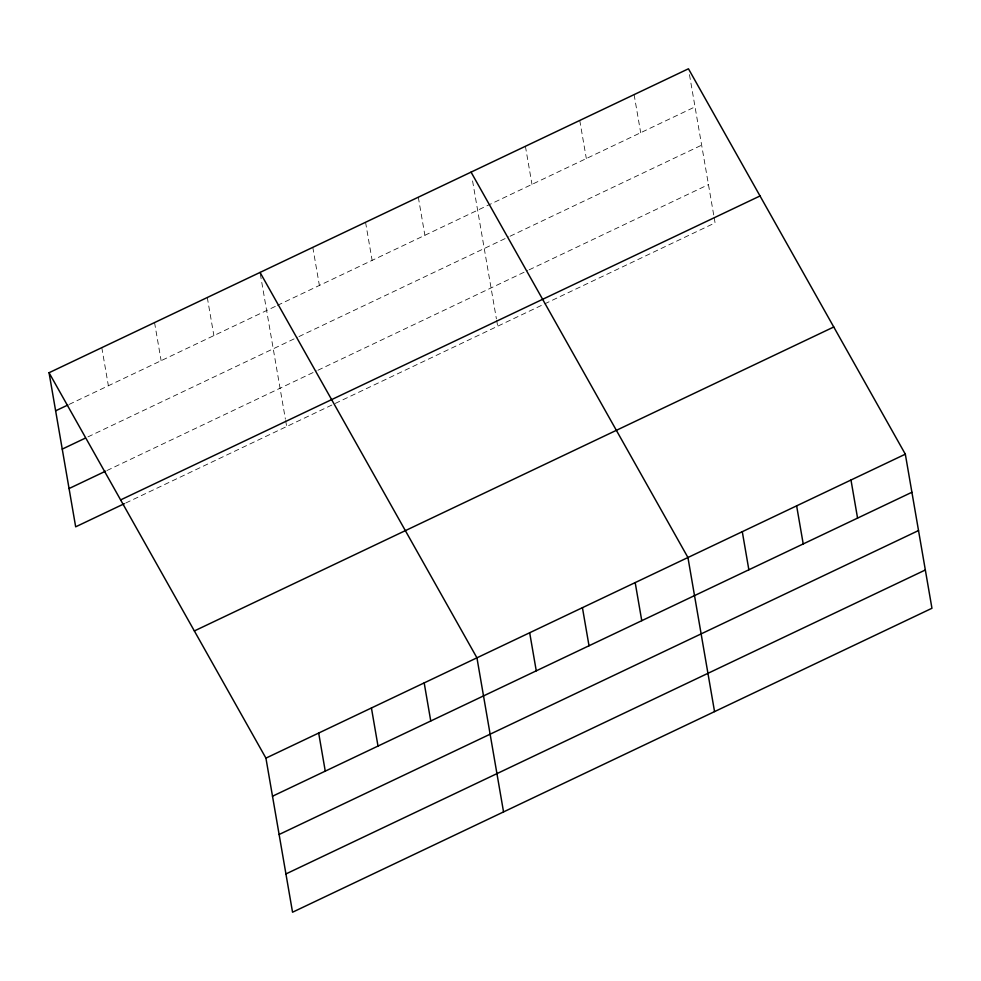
<?xml version="1.0" encoding="UTF-8"?>
<svg xmlns="http://www.w3.org/2000/svg" width="981" height="981" viewBox="0 0 981 981"><rect width="100%" height="100%" fill="white"/><g stroke="black" fill="none" stroke-linecap="round" stroke-linejoin="round"><path stroke-width="0.74" stroke-dasharray="4.91 3.68" d="M69.16 404.393L276.102 306.023M277.451 305.373L695.038 106.868M87.934 436.888L297.586 337.231M298.947 336.581L508.71 236.875M510.071 236.225L701.648 145.151M106.929 470.537L316.581 370.879M317.93 370.242L527.753 270.498M529.102 269.849L708.466 184.587M125.715 503.032L715.075 222.871L714.058 216.985M689.471 74.642L713.8 215.513M634.106 94.617L640.691 132.705M579.759 120.455L586.331 158.542M525.411 146.292L531.984 184.379M472.572 180.921L496.398 318.85M496.656 320.321L497.674 326.219M418.311 197.206L424.883 235.293M365.557 222.282L372.13 260.37M312.804 247.359L319.389 285.446M260.308 273.895L285.397 419.157M285.655 420.628L286.673 426.527M207.298 297.501L213.883 335.6M154.557 322.577L161.129 360.677M101.803 347.654L108.376 385.741"/><path stroke-width="1.47" d="M49.05 372.731L688.454 68.78L905.328 454.178L931.95 608.269L292.546 912.22L265.925 758.129L49.05 372.731L75.672 526.822L124.354 503.682M55.635 410.818L67.799 405.043M62.244 449.102L85.237 438.176M69.05 488.55L105.568 471.187M120.614 499.918L760.03 195.967M194.361 630.942L833.764 326.992M265.925 758.129L905.328 454.178M272.51 796.216L911.913 492.266M279.119 834.5L918.523 530.549M285.937 873.936L925.341 569.986M471.064 172.129L687.939 557.515L714.548 711.605M260.051 272.436L476.938 657.822L503.547 811.912M850.981 480.016L857.566 518.103M796.633 505.853L803.218 543.94M742.286 531.677L748.859 569.777M635.185 582.591L641.758 620.679M582.432 607.668L589.017 645.756M529.679 632.745L536.264 670.832M424.184 682.899L430.757 720.986M371.431 707.975L378.004 746.063M318.678 733.052L325.263 771.14"/></g></svg>
